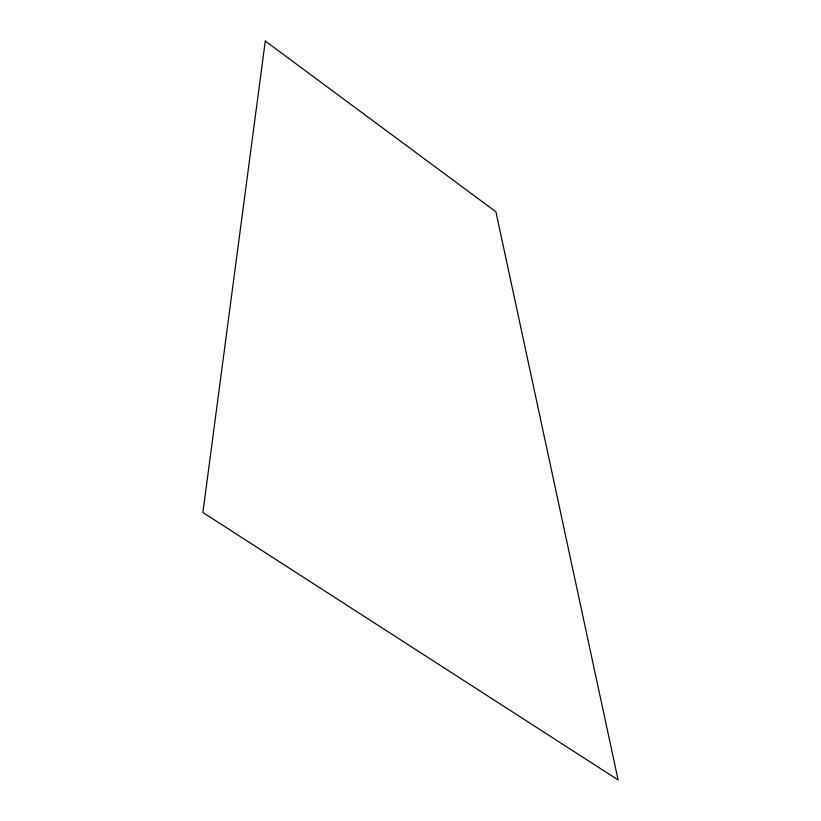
<?xml version="1.0" encoding="UTF-8"?>
<svg xmlns="http://www.w3.org/2000/svg" width="821" height="821" viewBox="0 0 821 821"><rect width="100%" height="100%" fill="white"/><g stroke="black" fill="none" stroke-linecap="round" stroke-linejoin="round"><path stroke-width="1.23" d="M265.275 41.05L202.89 512.468L618.11 779.95L495.915 211.787L265.275 41.05"/></g></svg>
